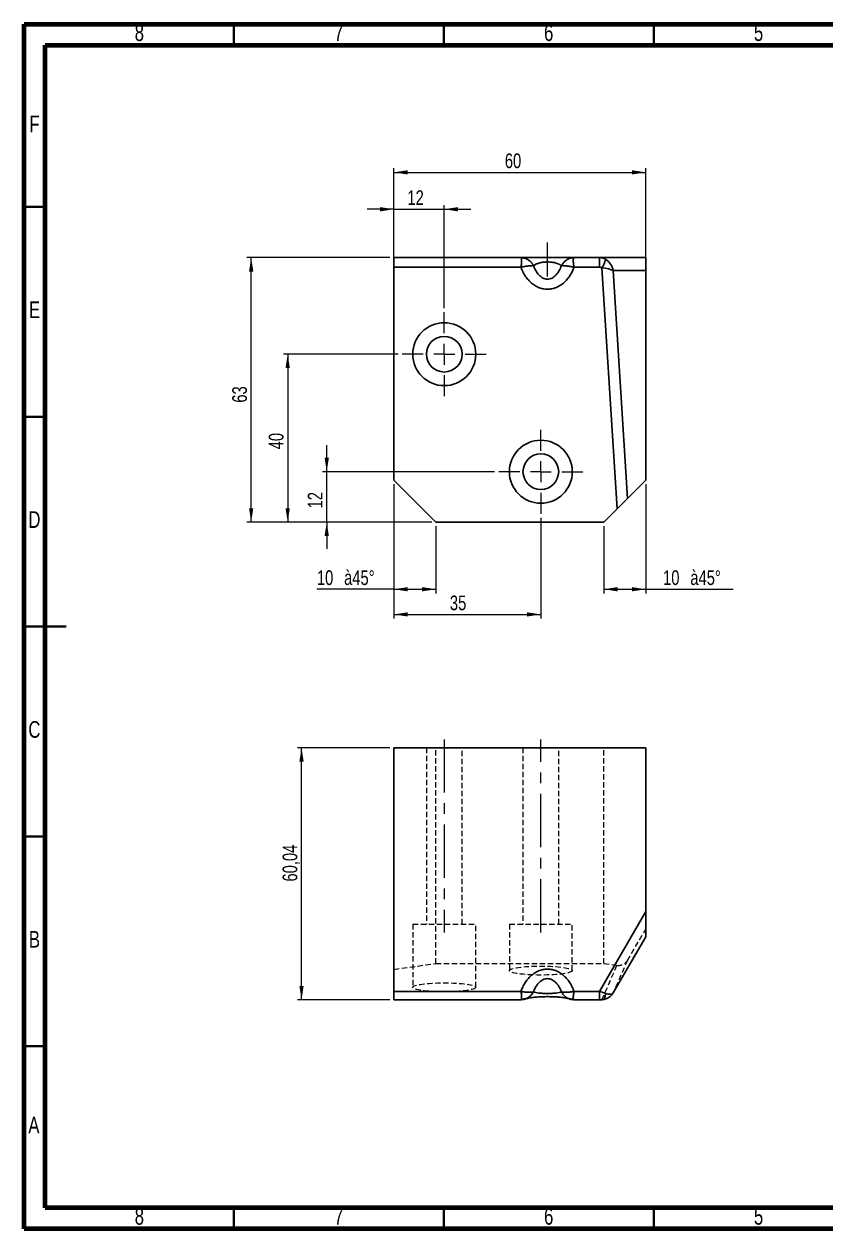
# Model space of a CAD drawing. Header units: millimetres. Extents: x 15 to 415, y 5 to 292.
# Drawn here: x 15 to 206, y 5 to 292 of the extents above; entities that cross this region are included whole.
import ezdxf

# ---------------------------------------------------------------- set-up
doc = ezdxf.new("R2010")
doc.units = ezdxf.units.MM
doc.linetypes.add('CENTERX2', pattern=[20.32, 12.7, -2.54, 2.54, -2.54])
doc.linetypes.add('HIDDEN', pattern=[1.905, 1.27, -0.635])
doc.styles.add('SLDTEXTSTYLE0', font='TXT', dxfattribs={"width": 0.75})
doc.dimstyles.new('SLDDIMSTYLE0', dxfattribs={"dimtxt": 3.5, "dimasz": 3.302, "dimexe": 0, "dimexo": 0.0625, "dimgap": 0.875, "dimtad": 1, "dimrnd": 1e-09, "dimzin": 12, "dimdsep": 46, "dimtxsty": 'SLDTEXTSTYLE0', "dimsah": 1, "dimcen": 0.09, "dimadec": 0, "dimazin": 3, "dimtfac": 1, "dimtofl": 0, "dimtmove": 0, "dimatfit": 3, "dimfxl": 1, "dimfrac": 2, "dimtolj": 1, "dimtzin": 12, "dimarcsym": 0})
doc.dimstyles.new('SLDDIMSTYLE1', dxfattribs={"dimtxt": 3.5, "dimasz": 3.302, "dimexe": 0, "dimexo": 0.0625, "dimgap": 0.875, "dimtad": 1, "dimrnd": 1e-09, "dimzin": 12, "dimdsep": 46, "dimtxsty": 'SLDTEXTSTYLE0', "dimsah": 1, "dimcen": 0.09, "dimadec": 0, "dimazin": 3, "dimtfac": 1, "dimtmove": 0, "dimatfit": 0, "dimfxl": 1, "dimfrac": 2, "dimtolj": 1, "dimtzin": 12, "dimarcsym": 0})

# ---------------------------------------------------------------- blocks, each defined once
blk = doc.blocks.new('_D')
at = {"color": 7, "linetype": 'Continuous', "lineweight": 18}
for p, q in [((103.09, 235.11), (103.09, 257.71)), ((103.09, 256.71), (163.09, 256.71)), ((163.09, 234.34), (163.09, 257.71))]:
    blk.add_line(p, q, dxfattribs=at)
for points in [[(103.09, 256.71), (106.39, 256.2), (106.39, 257.22)], [(163.09, 256.71), (159.79, 257.22), (159.79, 256.2)]]:
    blk.add_solid(points, dxfattribs=at)
at = {"color": 7, "linetype": 'Continuous', "lineweight": 18, "insert": (129.52, 261.22), "char_height": 3.5, "attachment_point": 1, "style": 'SLDTEXTSTYLE0'}
blk.add_mtext('60', dxfattribs=at)
blk = doc.blocks.new('_D_1')
at = {"color": 7, "linetype": 'Continuous', "lineweight": 18}
for p, q in [((103.09, 247.92), (96.74, 247.92)), ((103.09, 235.11), (103.09, 248.92)), ((103.09, 247.92), (115.09, 247.92)), ((115.09, 224.39), (115.09, 248.92)), ((115.09, 247.92), (121.44, 247.92))]:
    blk.add_line(p, q, dxfattribs=at)
for points in [[(103.09, 247.92), (99.79, 248.43), (99.79, 247.41)], [(115.09, 247.92), (118.39, 247.41), (118.39, 248.43)]]:
    blk.add_solid(points, dxfattribs=at)
at = {"color": 7, "linetype": 'Continuous', "lineweight": 18, "insert": (106.31, 252.43), "char_height": 3.5, "attachment_point": 1, "style": 'SLDTEXTSTYLE0'}
blk.add_mtext('12', dxfattribs=at)
blk = doc.blocks.new('_D_2')
at = {"color": 7, "linetype": 'Continuous', "lineweight": 18}
for p, q in [((103.09, 182.39), (103.09, 156.39)), ((113.09, 172.39), (113.09, 156.39)), ((103.09, 157.39), (84.75, 157.39)), ((103.09, 157.39), (113.09, 157.39))]:
    blk.add_line(p, q, dxfattribs=at)
for points in [[(103.09, 157.39), (106.39, 156.89), (106.39, 157.9)], [(113.09, 157.39), (109.79, 157.9), (109.79, 156.89)]]:
    blk.add_solid(points, dxfattribs=at)
at = {"color": 7, "linetype": 'Continuous', "lineweight": 18, "char_height": 3.5, "attachment_point": 1, "style": 'SLDTEXTSTYLE0'}
for s, insert in [('10', (84.75, 161.9)), ('à45°', (91.23, 161.9))]:
    blk.add_mtext(s, dxfattribs=dict(at, insert=insert))
blk = doc.blocks.new('_D_3')
at = {"color": 7, "linetype": 'Continuous', "lineweight": 18}
for p, q in [((163.09, 182.39), (163.09, 156.39)), ((153.09, 172.39), (153.09, 156.39)), ((153.09, 157.39), (163.09, 157.39)), ((163.09, 157.39), (183.9, 157.39))]:
    blk.add_line(p, q, dxfattribs=at)
for points in [[(153.09, 157.39), (156.39, 156.89), (156.39, 157.9)], [(163.09, 157.39), (159.79, 157.9), (159.79, 156.89)]]:
    blk.add_solid(points, dxfattribs=at)
at = {"color": 7, "linetype": 'Continuous', "lineweight": 18, "char_height": 3.5, "attachment_point": 1, "style": 'SLDTEXTSTYLE0'}
for s, insert in [('10', (167.21, 161.9)), ('à45°', (173.7, 161.9))]:
    blk.add_mtext(s, dxfattribs=dict(at, insert=insert))
blk = doc.blocks.new('_D_4')
at = {"color": 7, "linetype": 'Continuous', "lineweight": 18}
for p, q in [((103.09, 182.39), (103.09, 150.39)), ((138.09, 174.39), (138.09, 150.39)), ((103.09, 151.39), (138.09, 151.39))]:
    blk.add_line(p, q, dxfattribs=at)
for points in [[(103.09, 151.39), (106.39, 150.89), (106.39, 151.9)], [(138.09, 151.39), (134.79, 151.9), (134.79, 150.89)]]:
    blk.add_solid(points, dxfattribs=at)
at = {"color": 7, "linetype": 'Continuous', "lineweight": 18, "insert": (116.43, 155.9), "char_height": 3.5, "attachment_point": 1, "style": 'SLDTEXTSTYLE0'}
blk.add_mtext('35', dxfattribs=at)
blk = doc.blocks.new('_D_5')
at = {"color": 7, "linetype": 'Continuous', "lineweight": 18}
for p, q in [((87.09, 185.39), (87.09, 191.74)), ((127.09, 185.39), (86.09, 185.39)), ((87.09, 173.39), (87.09, 185.39)), ((112.09, 173.39), (86.09, 173.39)), ((87.09, 173.39), (87.09, 167.04))]:
    blk.add_line(p, q, dxfattribs=at)
for points in [[(87.09, 185.39), (87.6, 188.7), (86.58, 188.7)], [(87.09, 173.39), (86.58, 170.09), (87.6, 170.09)]]:
    blk.add_solid(points, dxfattribs=at)
at = {"color": 7, "linetype": 'Continuous', "lineweight": 18, "insert": (82.58, 176.65), "char_height": 3.5, "attachment_point": 1, "rotation": 90, "style": 'SLDTEXTSTYLE0'}
blk.add_mtext('12', dxfattribs=at)
blk = doc.blocks.new('_D_6')
at = {"color": 7, "linetype": 'Continuous', "lineweight": 18}
for p, q in [((104.09, 213.39), (76.79, 213.39)), ((77.79, 213.39), (77.79, 173.39)), ((112.09, 173.39), (76.79, 173.39))]:
    blk.add_line(p, q, dxfattribs=at)
for points in [[(77.79, 213.39), (77.28, 210.09), (78.3, 210.09)], [(77.79, 173.39), (78.3, 176.7), (77.28, 176.7)]]:
    blk.add_solid(points, dxfattribs=at)
at = {"color": 7, "linetype": 'Continuous', "lineweight": 18, "insert": (73.28, 190.73), "char_height": 3.5, "attachment_point": 1, "rotation": 90, "style": 'SLDTEXTSTYLE0'}
blk.add_mtext('40', dxfattribs=at)
blk = doc.blocks.new('_D_7')
at = {"color": 7, "linetype": 'Continuous', "lineweight": 18}
for p, q in [((102.09, 236.39), (68.09, 236.39)), ((69.09, 173.39), (69.09, 236.39)), ((112.09, 173.39), (68.09, 173.39))]:
    blk.add_line(p, q, dxfattribs=at)
for points in [[(69.09, 236.39), (68.58, 233.09), (69.6, 233.09)], [(69.09, 173.39), (69.6, 176.7), (68.58, 176.7)]]:
    blk.add_solid(points, dxfattribs=at)
at = {"color": 7, "linetype": 'Continuous', "lineweight": 18, "insert": (64.58, 201.84), "char_height": 3.5, "attachment_point": 1, "rotation": 90, "style": 'SLDTEXTSTYLE0'}
blk.add_mtext('63', dxfattribs=at)
blk = doc.blocks.new('SW_CENTERMARKSYMBOL_0')
at = {"color": 0, "linetype": 'Continuous', "lineweight": 0}
for p, q in [((0, 5), (0, 10)), ((-5, 0), (-10, 0)), ((0, 0), (-2.5, 0)), ((0, 0), (0, 2.5)), ((0, 0), (0, -2.5)), ((0, 0), (2.5, 0)), ((5, 0), (10, 0)), ((0, -5), (0, -10))]:
    blk.add_line(p, q, dxfattribs=at)
blk = doc.blocks.new('SW_CENTERMARKSYMBOL_1')
at = {"color": 0, "linetype": 'Continuous', "lineweight": 0}
for p, q in [((0, 5), (0, 10)), ((-5, 0), (-10, 0)), ((0, 0), (-2.5, 0)), ((0, 0), (0, 2.5)), ((0, 0), (0, -2.5)), ((0, 0), (2.5, 0)), ((5, 0), (10, 0)), ((0, -5), (0, -10))]:
    blk.add_line(p, q, dxfattribs=at)
blk = doc.blocks.new('_D_11')
at = {"color": 7, "linetype": 'Continuous', "lineweight": 18}
for p, q in [((102.09, 119.63), (80.09, 119.63)), ((81.09, 59.59), (81.09, 119.63)), ((102.09, 59.59), (80.09, 59.59))]:
    blk.add_line(p, q, dxfattribs=at)
for points in [[(81.09, 119.63), (80.58, 116.33), (81.6, 116.33)], [(81.09, 59.59), (81.6, 62.9), (80.58, 62.9)]]:
    blk.add_solid(points, dxfattribs=at)
at = {"color": 7, "linetype": 'Continuous', "lineweight": 18, "insert": (76.58, 87.75), "char_height": 3.5, "attachment_point": 1, "rotation": 90, "style": 'SLDTEXTSTYLE0'}
blk.add_mtext('60,04', dxfattribs=at)

msp = doc.modelspace()

# ---------------------------------------------------------------- linework, layer by layer
at = {"color": 7, "linetype": 'Continuous', "lineweight": 70}
for p, q in [((15, 5), (15, 292)), ((15, 292), (415, 292)), ((20, 10), (20, 287)), ((20, 287), (410, 287)), ((410, 10), (20, 10)), ((415, 5), (15, 5))]:
    msp.add_line(p, q, dxfattribs=at)
at = {"color": 7, "linetype": 'Continuous', "lineweight": 35}
for p, q in [((65, 287), (65, 292)), ((115, 287), (115, 292)), ((165, 287), (165, 292)), ((20, 248.5), (15, 248.5)), ((20, 198.5), (15, 198.5)), ((15, 148.5), (25, 148.5)), ((20, 148.5), (15, 148.5)), ((20, 98.5), (15, 98.5)), ((20, 48.5), (15, 48.5)), ((65, 10), (65, 5)), ((115, 10), (115, 5)), ((165, 10), (165, 5))]:
    msp.add_line(p, q, dxfattribs=at)
at = {"color": 7, "linetype": 'CENTERX2', "lineweight": 18}
for p, q in [((139.672, 231.874), (139.672, 239.981)), ((115.092, 121.634), (115.092, 75.634)), ((138.092, 75.634), (138.092, 121.634))]:
    msp.add_line(p, q, dxfattribs=at)
at = {"color": 7, "linetype": 'Continuous', "lineweight": 25}
for p, q in [((103.092, 236.393), (103.092, 234.112)), ((133.347, 236.393), (103.092, 236.393)), ((152.053, 236.393), (145.998, 236.393)), ((163.092, 236.393), (152.053, 236.393)), ((163.092, 233.341), (163.092, 236.393)), ((103.092, 234.112), (133.349, 234.112)), ((103.092, 234.112), (103.092, 183.393)), ((145.996, 234.112), (152.053, 234.112)), ((152.66, 233.969), (156.242, 176.543)), ((158.705, 179.005), (155.316, 233.341)), ((155.316, 233.341), (163.092, 233.341)), ((163.092, 233.341), (163.092, 183.393)), ((103.092, 183.393), (113.092, 173.393)), ((158.705, 179.005), (163.092, 183.393)), ((156.242, 176.543), (158.705, 179.005)), ((153.092, 173.393), (156.242, 176.543)), ((113.092, 173.393), (153.092, 173.393)), ((103.092, 61.594), (103.092, 119.634)), ((103.092, 119.634), (163.092, 119.634)), ((163.092, 80.583), (163.092, 119.634)), ((163.092, 80.583), (152.053, 61.594)), ((163.092, 74.614), (163.092, 80.583)), ((155.306, 61.221), (163.092, 74.614)), ((133.347, 61.594), (103.092, 61.594)), ((103.092, 61.594), (103.092, 59.594)), ((152.053, 61.594), (145.998, 61.594)), ((103.092, 59.594), (133.393, 59.594)), ((134.446, 59.801), (134.311, 59.748)), ((145.951, 59.594), (152.053, 59.594))]:
    msp.add_line(p, q, dxfattribs=at)
at = {"color": 7, "linetype": 'HIDDEN', "lineweight": 18}
for p, q in [((110.842, 119.634), (110.842, 77.634)), ((113.092, 68.248), (113.092, 119.634)), ((119.342, 77.634), (119.342, 119.634)), ((133.842, 119.634), (133.842, 77.634)), ((142.342, 77.634), (142.342, 119.634)), ((153.092, 68.248), (153.092, 119.634)), ((107.592, 77.634), (122.592, 77.634)), ((107.592, 77.634), (107.592, 62.56)), ((122.592, 62.56), (122.592, 77.634)), ((130.592, 77.634), (145.592, 77.634)), ((130.592, 77.634), (130.592, 66.542)), ((145.592, 66.542), (145.592, 77.634)), ((158.705, 68.965), (163.092, 76.359)), ((155.316, 61.239), (163.092, 74.615)), ((158.705, 68.965), (155.316, 61.239)), ((103.092, 66.826), (113.092, 68.248)), ((113.092, 68.248), (153.092, 68.248)), ((152.66, 59.634), (156.242, 67.801)), ((153.092, 68.248), (156.242, 67.801)), ((103.092, 59.614), (133.349, 59.614)), ((133.454, 59.62), (133.352, 59.614)), ((145.993, 59.614), (145.911, 59.618)), ((145.996, 59.614), (152.053, 59.614)), ((152.053, 59.594), (152.053, 59.614)), ((152.66, 59.634), (152.801, 59.619))]:
    msp.add_line(p, q, dxfattribs=at)
at = {"color": 7, "linetype": 'Continuous', "lineweight": 25, "flags": 128}
msp.add_lwpolyline([(152.053, 236.393), (152.053, 236.348), (152.053, 236.213), (152.053, 235.995), (152.053, 235.704), (152.053, 235.353), (152.053, 234.959), (152.053, 234.539), (152.053, 234.112)], dxfattribs=at)
at = {"color": 8, "linetype": 'Continuous', "lineweight": 25, "flags": 128}
for points in [[(152.053, 61.594), (152.053, 61.169), (152.053, 60.764), (152.053, 60.396), (152.053, 60.084), (152.053, 59.84), (152.053, 59.676), (152.053, 59.599), (152.053, 59.594)], [(152.801, 59.619), (152.821, 59.621), (152.976, 59.672), (153.121, 59.785), (153.251, 59.957), (153.363, 60.182), (153.451, 60.453), (153.515, 60.761), (153.551, 61.097)]]:
    msp.add_lwpolyline(points, dxfattribs=at)
at = {"color": 7, "linetype": 'Continuous', "lineweight": 25}
for centre, radius in [((115.092, 213.393), 7.5), ((115.092, 213.393), 4.25), ((138.092, 185.393), 7.5), ((138.092, 185.393), 4.25)]:
    msp.add_circle(centre, radius, dxfattribs=at)
msp.add_arc((139.696, 240.951), 14.725, 331.69471, 340.20641, dxfattribs=at)
for centre, major_axis, ratio, start_param, end_param in [((152.135, 233.393), (-0.949, 2.86), 0.9532037, 5.4358602, 5.9770102), ((152.722, 233.393), (-1.597, 2.734), 0.7729098, 4.2708202, 5.3180178), ((152.135, 233.112), (1.139, -0.259), 0.8482621, 1.2915177, 1.8326677), ((152.722, 233.393), (3.03, -0.419), 0.1837936, 0.5695537, 1.6167512), ((152.135, 61.736), (2.886, -1.004), 0.0528405, 4.7021186, 5.2432686), ((152.722, 62.746), (2.581, -1.529), 0.3886163, 0.0031225, 0.0206729)]:
    msp.add_ellipse(centre, major_axis=major_axis, ratio=ratio, start_param=start_param, end_param=end_param, dxfattribs=at)
at = {"color": 7, "linetype": 'HIDDEN', "lineweight": 18}
for centre, major_axis, ratio, start_param, end_param in [((156.267, 70.827), (-1.532, 2.751), 0.8646981, 2.5606827, 3.6078803), ((152.722, 62.746), (1.46, 2.783), 0.9542817, 3.6236871, 4.6708847), ((152.135, 59.756), (1.16, 0.01), 0.1223034, 4.6399502, 5.1811003)]:
    msp.add_ellipse(centre, major_axis=major_axis, ratio=ratio, start_param=start_param, end_param=end_param, dxfattribs=at)
for centre in [(138.092, 66.542), (115.092, 62.56)]:
    msp.add_ellipse(centre, major_axis=(7.5, 0), ratio=0.1422047, dxfattribs=at)
at = {"color": 8, "linetype": 'Continuous', "lineweight": 25}
msp.add_ellipse((152.722, 62.746), major_axis=(2.581, -1.529), ratio=0.3886163, start_param=5.2566607, end_param=6.2863078, dxfattribs=at)
at = {"color": 7, "linetype": 'Continuous', "lineweight": 25}
for points, knots in [([(133.346, 236.393), (133.351, 236.393), (133.362, 236.391), (133.389, 236.379), (133.439, 236.335), (133.48, 236.212), (133.51, 235.986), (133.525, 235.712), (133.51, 235.391), (133.48, 235.002), (133.44, 234.633), (133.389, 234.371), (133.362, 234.223), (133.351, 234.147), (133.346, 234.113)], [0, 0, 0, 0, 0.0300109, 0.0674955, 0.1314036, 0.2622097, 0.3943057, 0.4999872, 0.6055797, 0.7378148, 0.868678, 0.9325762, 0.9700444, 1, 1, 1, 1]), ([(145.998, 236.393), (145.961, 236.393), (145.888, 236.393), (145.767, 236.393), (145.639, 236.393), (145.503, 236.393), (145.36, 236.393), (145.208, 236.393), (144.909, 236.393), (144.421, 236.393), (143.661, 236.393), (142.799, 236.393), (141.827, 236.393), (140.781, 236.393), (139.682, 236.393), (138.582, 236.393), (137.477, 236.393), (136.508, 236.393), (135.653, 236.393), (134.932, 236.393), (134.398, 236.393), (134.024, 236.393), (133.772, 236.393), (133.543, 236.393), (133.412, 236.393), (133.346, 236.393)], [0, 0, 0, 0, 0.0182628, 0.0363431, 0.0542574, 0.0720226, 0.0896562, 0.107176, 0.1246001, 0.1881964, 0.2495372, 0.3131708, 0.374505, 0.4371303, 0.4993323, 0.5619946, 0.6244147, 0.696021, 0.7497737, 0.8110117, 0.8744539, 0.9052217, 0.9363379, 0.9678997, 1, 1, 1, 1]), ([(136.338, 234.479), (136.309, 234.533), (136.252, 234.638), (136.159, 234.788), (136.06, 234.931), (135.956, 235.07), (135.784, 235.276), (135.528, 235.536), (135.16, 235.825), (134.752, 236.064), (134.382, 236.217), (134.075, 236.306), (133.833, 236.356), (133.59, 236.387), (133.428, 236.391), (133.349, 236.393)], [0, 0, 0, 0, 0.0492023, 0.0962646, 0.1427512, 0.1891979, 0.2356692, 0.3584571, 0.4804023, 0.6094941, 0.7356335, 0.8009139, 0.8670344, 0.9354794, 1, 1, 1, 1]), ([(145.998, 236.393), (145.947, 236.392), (145.843, 236.391), (145.679, 236.377), (145.484, 236.351), (145.264, 236.305), (144.956, 236.215), (144.582, 236.06), (144.042, 235.74), (143.579, 235.322), (143.262, 234.908), (143.127, 234.695), (143.056, 234.573), (143.023, 234.511), (143.006, 234.479)], [0, 0, 0, 0, 0.041449, 0.0856598, 0.1342588, 0.2012811, 0.2669246, 0.3932662, 0.5243281, 0.7683854, 0.8857154, 0.9432426, 0.9709858, 1, 1, 1, 1]), ([(145.998, 234.112), (145.99, 234.157), (145.974, 234.246), (145.952, 234.378), (145.932, 234.505), (145.914, 234.627), (145.897, 234.744), (145.883, 234.855), (145.858, 235.065), (145.831, 235.363), (145.819, 235.714), (145.831, 236.005), (145.862, 236.197), (145.903, 236.313), (145.945, 236.38), (145.98, 236.389), (145.998, 236.393)], [0, 0, 0, 0, 0.0402782, 0.0791326, 0.1165659, 0.1525811, 0.1871814, 0.2203708, 0.2521534, 0.3781557, 0.5000889, 0.6220169, 0.7480265, 0.8243264, 0.9083041, 1, 1, 1, 1]), ([(133.346, 234.111), (133.383, 234.011), (133.457, 233.813), (133.578, 233.522), (133.706, 233.237), (133.841, 232.959), (133.984, 232.688), (134.134, 232.424), (134.432, 231.937), (134.919, 231.265), (135.679, 230.467), (136.54, 229.795), (137.512, 229.276), (138.557, 228.943), (139.658, 228.826), (140.759, 228.937), (141.865, 229.283), (142.834, 229.816), (143.689, 230.495), (144.411, 231.248), (144.945, 231.983), (145.32, 232.609), (145.572, 233.091), (145.801, 233.592), (145.932, 233.937), (145.998, 234.112)], [0, 0, 0, 0, 0.0183194, 0.0364232, 0.0543275, 0.0720487, 0.0896037, 0.1070102, 0.1242859, 0.1878374, 0.2491327, 0.3128104, 0.3741822, 0.4366942, 0.4991431, 0.561759, 0.6242427, 0.6959345, 0.7496029, 0.8109185, 0.8744431, 0.9052345, 0.9363602, 0.9679176, 1, 1, 1, 1]), ([(136.338, 234.479), (136.315, 234.481), (136.27, 234.483), (136.195, 234.485), (136.107, 234.486), (135.992, 234.484), (135.707, 234.469), (135.288, 234.431), (134.748, 234.365), (134.377, 234.311), (134.076, 234.261), (133.833, 234.215), (133.59, 234.167), (133.428, 234.13), (133.352, 234.112)], [0, 0, 0, 0, 0.0387058, 0.0777149, 0.1170335, 0.1691412, 0.2358659, 0.4802088, 0.6140752, 0.7356314, 0.8010277, 0.8670374, 0.9375389, 1, 1, 1, 1]), ([(143.006, 234.479), (142.971, 234.505), (142.901, 234.555), (142.787, 234.628), (142.668, 234.696), (142.544, 234.762), (142.416, 234.824), (142.285, 234.882), (142.151, 234.937), (142.013, 234.988), (141.874, 235.035), (141.639, 235.108), (141.292, 235.197), (140.788, 235.288), (140.246, 235.346), (139.671, 235.366), (139.097, 235.346), (138.555, 235.288), (138.051, 235.197), (137.65, 235.094), (137.32, 234.986), (137.049, 234.88), (136.791, 234.76), (136.547, 234.626), (136.409, 234.529), (136.338, 234.479)], [0, 0, 0, 0, 0.030585, 0.0601298, 0.0886439, 0.1161378, 0.1426233, 0.1681136, 0.1926233, 0.2161691, 0.2387697, 0.2604463, 0.3247779, 0.3830995, 0.4430131, 0.50006, 0.5571052, 0.6170277, 0.6753522, 0.7396957, 0.7839469, 0.8319756, 0.8839233, 0.9399017, 1, 1, 1, 1]), ([(136.338, 234.479), (136.488, 234.07), (136.667, 233.674), (137.089, 232.932), (137.333, 232.584), (137.893, 231.978), (138.211, 231.719), (138.908, 231.355), (139.289, 231.253), (140.053, 231.252), (140.433, 231.354), (141.132, 231.718), (141.45, 231.978), (142.011, 232.584), (142.254, 232.931), (142.677, 233.674), (142.855, 234.07), (143.006, 234.479)], [0, 0, 0, 0, 0.125, 0.125, 0.25, 0.25, 0.375, 0.375, 0.5, 0.5, 0.625, 0.625, 0.75, 0.75, 0.875, 0.875, 1, 1, 1, 1]), ([(145.993, 234.113), (145.94, 234.124), (145.834, 234.148), (145.673, 234.181), (145.512, 234.213), (145.35, 234.243), (145.189, 234.272), (144.933, 234.315), (144.584, 234.367), (144.182, 234.418), (143.81, 234.455), (143.526, 234.476), (143.305, 234.485), (143.143, 234.487), (143.051, 234.482), (143.006, 234.479)], [0, 0, 0, 0, 0.0434189, 0.0872145, 0.1313708, 0.1758699, 0.220692, 0.2658154, 0.3911505, 0.5234101, 0.6391858, 0.768186, 0.8468562, 0.9241261, 1, 1, 1, 1]), ([(145.998, 61.594), (145.961, 61.695), (145.888, 61.894), (145.767, 62.188), (145.639, 62.476), (145.503, 62.758), (145.36, 63.032), (145.208, 63.301), (144.909, 63.794), (144.421, 64.474), (143.661, 65.279), (142.799, 65.957), (141.827, 66.481), (140.781, 66.816), (139.682, 66.933), (138.582, 66.82), (137.477, 66.47), (136.508, 65.932), (135.653, 65.247), (134.932, 64.486), (134.398, 63.744), (134.024, 63.113), (133.772, 62.626), (133.543, 62.12), (133.412, 61.771), (133.346, 61.595)], [0, 0, 0, 0, 0.0182628, 0.0363431, 0.0542574, 0.0720226, 0.0896562, 0.107176, 0.1246001, 0.1881964, 0.2495372, 0.3131708, 0.374505, 0.4371303, 0.4993323, 0.5619946, 0.6244147, 0.696021, 0.7497737, 0.8110117, 0.8744539, 0.9052217, 0.9363379, 0.9678997, 1, 1, 1, 1]), ([(143.006, 61.495), (142.971, 61.586), (142.901, 61.764), (142.787, 62.023), (142.668, 62.269), (142.544, 62.503), (142.416, 62.723), (142.285, 62.93), (142.151, 63.124), (142.013, 63.306), (141.874, 63.474), (141.639, 63.734), (141.292, 64.05), (140.788, 64.373), (140.246, 64.58), (139.671, 64.653), (139.097, 64.58), (138.555, 64.372), (138.051, 64.05), (137.65, 63.684), (137.32, 63.301), (137.049, 62.924), (136.791, 62.496), (136.547, 62.017), (136.409, 61.673), (136.338, 61.495)], [0, 0, 0, 0, 0.030585, 0.0601298, 0.0886439, 0.1161378, 0.1426233, 0.1681136, 0.1926233, 0.2161691, 0.2387697, 0.2604463, 0.3247779, 0.3830995, 0.4430131, 0.50006, 0.5571052, 0.6170277, 0.6753522, 0.7396957, 0.7839469, 0.8319756, 0.8839233, 0.9399017, 1, 1, 1, 1]), ([(136.338, 61.495), (136.309, 61.486), (136.252, 61.469), (136.159, 61.445), (136.06, 61.425), (135.956, 61.408), (135.784, 61.388), (135.528, 61.371), (135.16, 61.368), (134.752, 61.385), (134.382, 61.416), (134.075, 61.456), (133.833, 61.495), (133.59, 61.539), (133.428, 61.576), (133.349, 61.594)], [0, 0, 0, 0, 0.0492023, 0.0962646, 0.1427512, 0.1891979, 0.2356692, 0.3584571, 0.4804023, 0.6094941, 0.7356335, 0.8009139, 0.8670344, 0.9354794, 1, 1, 1, 1]), ([(134.449, 59.792), (134.523, 59.818), (134.679, 59.873), (135.09, 59.969), (135.613, 60.063), (136.208, 60.145), (136.856, 60.214), (137.546, 60.268), (138.286, 60.307), (139.06, 60.33), (139.838, 60.335), (140.623, 60.322), (141.44, 60.29), (142.299, 60.233), (143.153, 60.147), (143.832, 60.049), (144.336, 59.952), (144.682, 59.868), (144.826, 59.816), (144.892, 59.793)], [0, 0, 0, 0, 0.06186891, 0.13151849, 0.19578929, 0.25452182, 0.30779457, 0.35956906, 0.41100835, 0.46189074, 0.5118953, 0.5606078, 0.61352695, 0.67639002, 0.74822644, 0.82845819, 0.88650045, 0.94804867, 1, 1, 1, 1]), ([(136.338, 61.495), (136.488, 61.44), (136.667, 61.387), (137.089, 61.288), (137.333, 61.242), (137.893, 61.161), (138.211, 61.127), (138.908, 61.078), (139.289, 61.065), (140.053, 61.065), (140.433, 61.078), (141.132, 61.127), (141.45, 61.161), (142.011, 61.242), (142.254, 61.288), (142.677, 61.387), (142.855, 61.44), (143.006, 61.495)], [0, 0, 0, 0, 0.125, 0.125, 0.25, 0.25, 0.375, 0.375, 0.5, 0.5, 0.625, 0.625, 0.75, 0.75, 0.875, 0.875, 1, 1, 1, 1]), ([(145.998, 61.594), (145.947, 61.583), (145.843, 61.56), (145.679, 61.527), (145.484, 61.492), (145.264, 61.458), (144.956, 61.417), (144.582, 61.384), (144.042, 61.36), (143.579, 61.379), (143.262, 61.427), (143.127, 61.459), (143.056, 61.479), (143.023, 61.489), (143.006, 61.495)], [0, 0, 0, 0, 0.041449, 0.0856598, 0.1342588, 0.2012811, 0.2669246, 0.3932662, 0.5243281, 0.7683854, 0.8857154, 0.9432426, 0.9709858, 1, 1, 1, 1]), ([(152.802, 59.619), (152.925, 59.633), (153.19, 59.661), (153.587, 59.773), (153.985, 59.943), (154.36, 60.171), (154.706, 60.452), (155.015, 60.783), (155.215, 61.064), (155.311, 61.231), (155.331, 61.265)], [0, 0, 0, 0, 0.1151257, 0.2489704, 0.3849681, 0.5239949, 0.6664808, 0.8125464, 0.9618656, 1, 1, 1, 1]), ([(133.393, 59.595), (133.398, 59.595), (133.409, 59.595), (133.428, 59.6), (133.436, 59.618), (133.441, 59.629)], [0, 0, 0, 0, 0.2824719, 0.5329417, 1, 1, 1, 1]), ([(133.441, 59.62), (133.496, 59.618), (133.625, 59.613), (133.928, 59.642), (134.169, 59.692), (134.305, 59.747), (134.311, 59.749)], [0, 0, 0, 0, 0.1724713, 0.4025456, 0.9757038, 1, 1, 1, 1]), ([(145.035, 59.748), (145.033, 59.748), (144.984, 59.759), (144.938, 59.779), (144.894, 59.799)], [0, 0, 0, 0, 0.04241899, 1, 1, 1, 1]), ([(145.035, 59.748), (145.039, 59.746), (145.174, 59.692), (145.413, 59.641), (145.742, 59.611), (145.896, 59.618), (145.976, 59.621)], [0, 0, 0, 0, 0.0161315, 0.5528869, 0.7677924, 1, 1, 1, 1]), ([(145.905, 59.627), (145.911, 59.616), (145.923, 59.592), (145.941, 59.601), (145.951, 59.606)], [0, 0, 0, 0, 0.4316752, 1, 1, 1, 1]), ([(152.053, 59.594), (152.115, 59.594), (152.298, 59.595), (152.552, 59.603), (152.733, 59.615), (152.802, 59.619)], [0, 0, 0, 0, 0.2452385, 0.7168841, 1, 1, 1, 1])]:
    msp.add_open_spline(points, degree=3, knots=knots, dxfattribs=at)
at = {"color": 8, "linetype": 'Continuous', "lineweight": 25}
for points, knots in [([(133.441, 59.629), (133.454, 59.644), (133.487, 59.683), (133.51, 59.846), (133.525, 60.075), (133.51, 60.361), (133.479, 60.743), (133.434, 61.102), (133.377, 61.394), (133.358, 61.517), (133.346, 61.594)], [0, 0, 0, 0, 0.10687987, 0.26699386, 0.39484813, 0.52281015, 0.68275565, 0.86838163, 0.91831451, 1, 1, 1, 1]), ([(136.338, 61.495), (136.291, 61.409), (136.202, 61.245), (136.036, 61.001), (135.847, 60.762), (135.629, 60.532), (135.4, 60.33), (135.107, 60.115), (134.792, 59.927), (134.541, 59.836), (134.446, 59.801)], [0, 0, 0, 0, 0.1114908, 0.2154452, 0.3383901, 0.4621678, 0.5795018, 0.6899273, 0.8820143, 1, 1, 1, 1]), ([(144.894, 59.799), (144.843, 59.817), (144.691, 59.87), (144.448, 59.992), (144.139, 60.18), (143.811, 60.437), (143.388, 60.858), (143.155, 61.246), (143.006, 61.495)], [0, 0, 0, 0, 0.0634511, 0.1871653, 0.3151204, 0.4816739, 0.6672518, 1, 1, 1, 1]), ([(145.998, 61.594), (145.972, 61.442), (145.923, 61.156), (145.866, 60.747), (145.831, 60.385), (145.819, 60.072), (145.832, 59.83), (145.861, 59.676), (145.893, 59.64), (145.905, 59.627)], [0, 0, 0, 0, 0.1628718, 0.3048275, 0.457434, 0.6050975, 0.7527671, 0.9053649, 1, 1, 1, 1])]:
    msp.add_open_spline(points, degree=3, knots=knots, dxfattribs=at)
at = {"color": 7, "linetype": 'HIDDEN', "lineweight": 18}
for points, knots in [([(133.346, 59.614), (133.383, 59.628), (133.457, 59.656), (133.578, 59.698), (133.706, 59.738), (133.841, 59.778), (133.984, 59.816), (134.134, 59.854), (134.432, 59.923), (134.919, 60.019), (135.679, 60.132), (136.54, 60.228), (137.512, 60.302), (138.557, 60.349), (139.658, 60.366), (140.759, 60.35), (141.865, 60.301), (142.834, 60.225), (143.689, 60.128), (144.411, 60.021), (144.945, 59.917), (145.32, 59.828), (145.572, 59.759), (145.801, 59.688), (145.932, 59.639), (145.998, 59.614)], [0, 0, 0, 0, 0.0183194, 0.0364232, 0.0543275, 0.0720487, 0.0896037, 0.1070102, 0.1242859, 0.1878374, 0.2491327, 0.3128104, 0.3741822, 0.4366942, 0.4991431, 0.561759, 0.6242427, 0.6959345, 0.7496029, 0.8109185, 0.8744431, 0.9052345, 0.9363602, 0.9679176, 1, 1, 1, 1]), ([(133.346, 59.614), (133.358, 59.605), (133.373, 59.593), (133.39, 59.595), (133.393, 59.595)], [0, 0, 0, 0, 0.8147968, 1, 1, 1, 1])]:
    msp.add_open_spline(points, degree=3, knots=knots, dxfattribs=at)

# ---------------------------------------------------------------- block references
at = {"color": 7, "linetype": 'Continuous', "lineweight": 0}
for name, p in [('SW_CENTERMARKSYMBOL_1', (115.092, 213.393)), ('SW_CENTERMARKSYMBOL_0', (138.092, 185.393))]:
    msp.add_blockref(name, p, dxfattribs=at)

# ---------------------------------------------------------------- texts
at = {"color": 7, "linetype": 'Continuous', "lineweight": 0, "char_height": 3.969, "attachment_point": 2, "style": 'SLDTEXTSTYLE0'}
for s, insert in [('8', (42.46, 291.973)), ('7', (89.96, 291.973)), ('6', (139.96, 291.973)), ('5', (189.96, 291.973)), ('F', (17.458, 270.223)), ('E', (17.508, 225.973)), ('D', (17.453, 175.973)), ('C', (17.459, 125.973)), ('B', (17.471, 75.973)), ('A', (17.34, 31.723)), ('8', (42.46, 9.973)), ('7', (89.96, 9.973)), ('6', (139.96, 9.973)), ('5', (189.96, 9.973))]:
    msp.add_mtext(s, dxfattribs=dict(at, insert=insert))

# ---------------------------------------------------------------- dimensions: what is measured, and where the dimension line sits
at = {"color": 7, "linetype": 'Continuous', "lineweight": 18}
for base, p1, p2, dimstyle, picture, middle in [((163.092, 256.71), (103.092, 234.112), (163.092, 233.341), 'SLDDIMSTYLE0', '_D', (132.105, 256.71)), ((115.092, 247.919), (103.092, 234.112), (115.092, 223.393), 'SLDDIMSTYLE1', '_D_1', (108.897, 247.919)), ((138.092, 151.393), (103.092, 183.393), (138.092, 175.393), 'SLDDIMSTYLE0', '_D_4', (119.019, 151.393))]:
    dim = msp.add_linear_dim(base=base, p1=p1, p2=p2, dimstyle=dimstyle, dxfattribs=at)
    dim.commit()
    dim.dimension.update_dxf_attribs({"geometry": picture, "text_midpoint": middle, "dimtype": 160})
for base, p1, p2, dimstyle, picture, middle in [((69.092, 236.393), (113.092, 173.393), (103.092, 236.393), 'SLDDIMSTYLE0', '_D_7', (69.092, 204.422)), ((77.788, 173.393), (105.092, 213.393), (113.092, 173.393), 'SLDDIMSTYLE0', '_D_6', (77.788, 193.311)), ((87.092, 185.393), (113.092, 173.393), (128.092, 185.393), 'SLDDIMSTYLE1', '_D_5', (87.092, 179.238)), ((81.092, 119.634), (103.092, 59.594), (103.092, 119.634), 'SLDDIMSTYLE0', '_D_11', (81.092, 93.566))]:
    dim = msp.add_linear_dim(base=base, p1=p1, p2=p2, angle=90, dimstyle=dimstyle, dxfattribs=at)
    dim.commit()
    dim.dimension.update_dxf_attribs({"geometry": picture, "text_midpoint": middle, "dimtype": 160})
for base, p1, p2, picture, middle in [((113.092, 157.393), (103.092, 183.393), (113.092, 173.393), '_D_2', (93.092, 157.393)), ((163.092, 157.393), (153.092, 173.393), (163.092, 183.393), '_D_3', (175.558, 157.393))]:
    dim = msp.add_linear_dim(base=base, p1=p1, p2=p2, text='<> à45°', dimstyle='SLDDIMSTYLE0', dxfattribs=at)
    dim.commit()
    dim.dimension.update_dxf_attribs({"geometry": picture, "text_midpoint": middle, "dimtype": 160})

doc.saveas('drawing.dxf')
